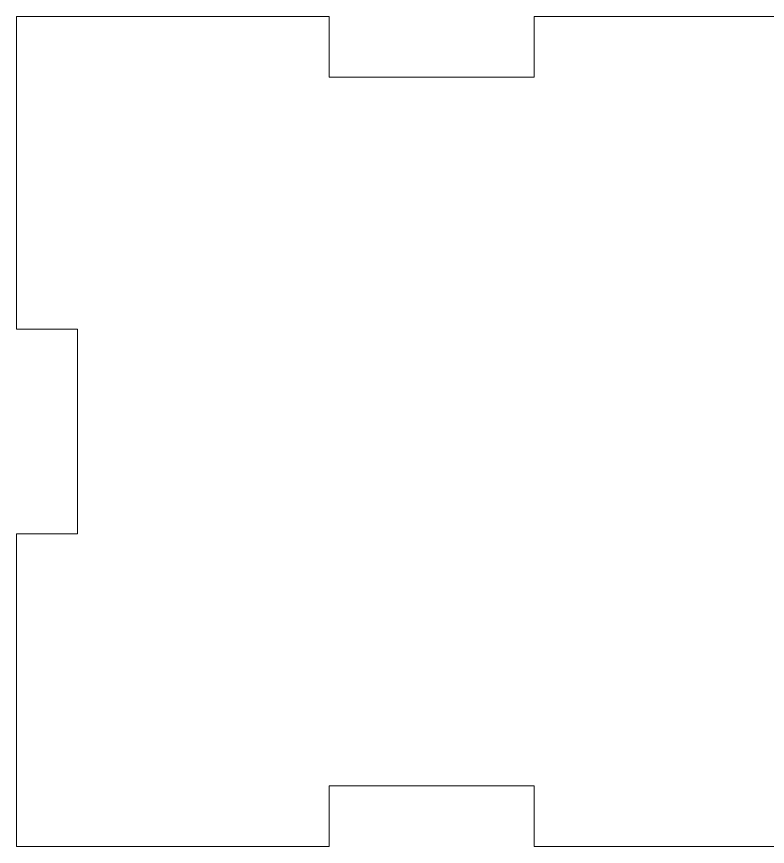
# Model space of a CAD drawing. Header units: centimetres. Extents: x -7.7 to 7.6, y -8.2 to 8.2.
# Drawn here: x -7.657 to -3.949, y -0.001 to 4.099 of the extents above; entities that cross this region are included whole.
import ezdxf

# ---------------------------------------------------------------- set-up
doc = ezdxf.new("R2010")
doc.units = ezdxf.units.CM
doc.header["$MEASUREMENT"] = 0
doc.layers.add('Livello 1', color=7, linetype='Continuous')

msp = doc.modelspace()

# ---------------------------------------------------------------- linework, layer by layer
at = {"layer": 'Livello 1', "color": 1, "lineweight": 9}
for points in [[(-7.65713, 4.09948), (-7.65713, 4.09948), (-7.65713, 2.55573), (-7.65713, 2.55573)], [(-7.12588, 4.09948), (-7.12588, 4.09948), (-7.65713, 4.09948), (-7.65713, 4.09948)], [(-6.11338, 4.09948), (-6.11338, 4.09948), (-7.12588, 4.09948), (-7.12588, 4.09948)], [(-6.11338, 3.79948), (-6.11338, 3.79948), (-6.11338, 4.09948), (-6.11338, 4.09948)], [(-3.55713, 4.09948), (-3.55713, 4.09948), (-5.10088, 4.09948), (-5.10088, 4.09948)], [(-5.10088, 4.09948), (-5.10088, 4.09948), (-5.10088, 3.79948), (-5.10088, 3.79948)], [(-5.10088, 3.79948), (-5.10088, 3.79948), (-6.11338, 3.79948), (-6.11338, 3.79948)], [(-7.65713, 2.55573), (-7.65713, 2.55573), (-7.35713, 2.55573), (-7.35713, 2.55573)], [(-7.35713, 2.55573), (-7.35713, 2.55573), (-7.35713, 1.54323), (-7.35713, 1.54323)], [(-7.35713, 1.54323), (-7.35713, 1.54323), (-7.65713, 1.54323), (-7.65713, 1.54323)], [(-7.65713, 1.54323), (-7.65713, 1.54323), (-7.65713, 0.53073), (-7.65713, 0.53073)], [(-7.65713, 0.53073), (-7.65713, 0.53073), (-7.65713, -0.00052), (-7.65713, -0.00052)], [(-6.11338, -0.00052), (-6.11338, -0.00052), (-6.11338, 0.29948), (-6.11338, 0.29948)], [(-6.11338, 0.29948), (-6.11338, 0.29948), (-5.10088, 0.29948), (-5.10088, 0.29948)], [(-5.10088, 0.29948), (-5.10088, 0.29948), (-5.10088, -0.00052), (-5.10088, -0.00052)], [(-7.65713, -0.00052), (-7.65713, -0.00052), (-6.11338, -0.00052), (-6.11338, -0.00052)], [(-5.10088, -0.00052), (-5.10088, -0.00052), (-4.08838, -0.00052), (-4.08838, -0.00052)], [(-4.08838, -0.00052), (-4.08838, -0.00052), (-3.55713, -0.00052), (-3.55713, -0.00052)]]:
    msp.add_open_spline(points, degree=3, dxfattribs=at)

doc.saveas('drawing.dxf')
